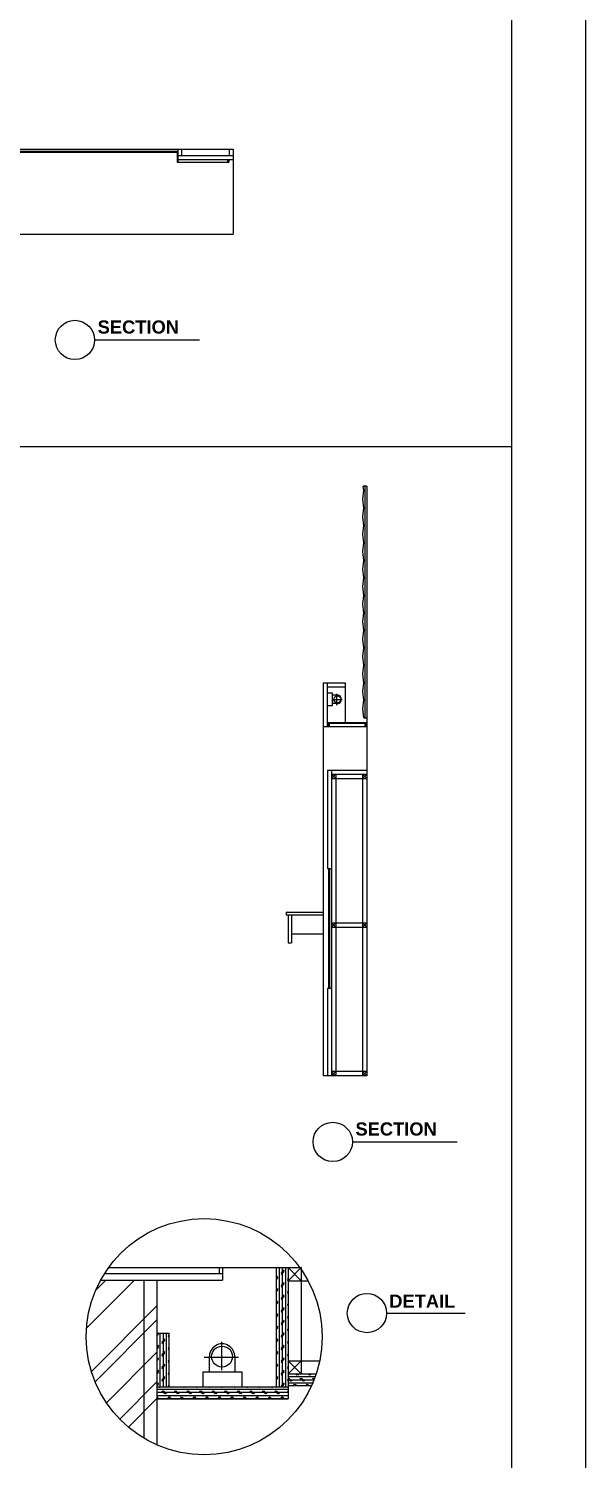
# Model space of a CAD drawing. Header units: inches. Extents: x 3 to 45, y 10.7 to 35.5.
# Drawn here: x 42.44 to 44.99, y 21.15 to 27.7 of the extents above; entities that cross this region are included whole.
import ezdxf

# ---------------------------------------------------------------- set-up
doc = ezdxf.new("R2010")
doc.units = ezdxf.units.IN
doc.header["$MEASUREMENT"] = 0
for name, color, linetype in [('02', 2, 'Continuous'), ('1', 1, 'Continuous'), ('4', 4, 'Continuous'), ('8', 8, 'Continuous'), ('kadrbm', 4, 'Continuous')]:
    doc.layers.add(name, color=color, linetype=linetype)
doc.styles.add('HT', font='swisseb.ttf')

# ---------------------------------------------------------------- blocks, each defined once
blk = doc.blocks.new('kadrbm')
at = {"layer": 'kadrbm', "color": 4}
blk.add_lwpolyline([(0, 0), (0, 24.7972), (21, 24.7972), (21, 0), (0, 0)], close=True, dxfattribs=at)
blk.add_lwpolyline([(20.6631, 0.3257), (20.6631, 24.4603), (0.3369, 24.4603), (0.3369, 0.3257), (20.6631, 0.3257)], dxfattribs=at)

msp = doc.modelspace()

# ---------------------------------------------------------------- hatches: boundary and pattern name
at = {"layer": '8'}
h = msp.add_hatch(dxfattribs=at)
h.set_pattern_fill('CORK', color=256, scale=0.115, angle=90, style=0)
h.set_pattern_definition([(90, (41.790446, 20.195577), (-0.014375, 9e-19), []), (225, (41.797634, 20.202764), (0.02875, -0.02875), [0.0203293, -0.0203293]), (225, (41.797634, 20.206358), (0.02875, -0.02875), [0.0203293, -0.0203293]), (225, (41.797634, 20.20995), (0.02875, -0.02875), [0.0203293, -0.0203293])])
h.paths.add_polyline_path([(43.0803, 21.731), (43.0263, 21.731), (43.0263, 21.485), (43.0803, 21.485)])
h.paths.add_polyline_path([(43.6263, 22.031), (43.5723, 22.031), (43.5723, 21.485), (43.6263, 21.485)])
h = msp.add_hatch(dxfattribs=at)
h.set_pattern_fill('AR-RROOF', color=256, scale=0.3, angle=45, style=0)
h.set_pattern_definition([(45, (41.79045, 20.19558), (0.25456, 0.678823), [4.5, -0.6, 1.5, -0.3]), (45, (41.9665, 20.58378), (-0.49427, 0.07), [0.9, -0.099, 1.8, -0.225]), (45, (41.7162, 20.48195), (0.960958, 1.245215), [2.4, -0.42, 1.2, -0.3])])
h.paths.add_polyline_path([(42.9663, 21.974), (42.7682, 21.974, 0.125652), (42.702, 21.7149, 0.264548), (42.9663, 21.2504)])
h.paths.add_polyline_path([(42.9663, 21.2504, 0.031226), (43.0263, 21.2196), (43.0263, 21.974), (42.9663, 21.974)])
h = msp.add_hatch(dxfattribs=at)
h.set_pattern_fill('CORK', color=256, scale=0.115, style=0)
h.set_pattern_definition([(0, (41.790446, 20.195577), (0, 0.014375), []), (135, (41.797634, 20.18839), (-0.02875, -0.02875), [0.0203293, -0.0203293]), (135, (41.801227, 20.18839), (-0.02875, -0.02875), [0.0203293, -0.0203293]), (135, (41.80482, 20.18839), (-0.02875, -0.02875), [0.0203293, -0.0203293])])
h.paths.add_polyline_path([(43.0263, 21.485), (43.0263, 21.431), (43.6263, 21.431), (43.6263, 21.485)])
h.paths.add_polyline_path([(43.7342, 21.491, 0.026853), (43.7554, 21.545), (43.6263, 21.545), (43.6263, 21.491)])

# ---------------------------------------------------------------- linework, layer by layer
at = {"layer": '02'}
for p, q in [((43.1211, 27.1511), (43.1211, 27.0941)), ((43.1211, 27.1211), (43.3747, 27.1211)), ((43.1391, 27.1511), (43.1391, 27.1211)), ((43.3567, 27.1511), (43.3567, 27.1211)), ((43.1211, 27.0941), (43.1181, 27.0911)), ((43.1211, 27.1031), (43.3747, 27.1031)), ((42.7406, 26.2771), (43.2206, 26.2771)), ((43.9733, 25.5883), (43.9708, 25.6083)), ((43.9783, 25.6083), (43.9783, 24.5483)), ((43.9683, 25.5483), (43.9733, 25.5883)), ((43.9733, 25.5083), (43.9683, 25.5483)), ((43.9733, 25.5883), (43.9783, 25.5883)), ((43.9683, 25.4683), (43.9733, 25.5083)), ((43.9733, 25.5083), (43.9783, 25.5083)), ((43.9733, 25.4283), (43.9683, 25.4683)), ((43.9683, 25.3883), (43.9733, 25.4283)), ((43.9733, 25.4283), (43.9783, 25.4283)), ((43.9733, 25.3483), (43.9683, 25.3883)), ((43.9683, 25.3083), (43.9733, 25.3483)), ((43.9733, 25.3483), (43.9783, 25.3483)), ((43.9733, 25.2683), (43.9683, 25.3083)), ((43.9683, 25.2283), (43.9733, 25.2683)), ((43.9733, 25.1883), (43.9683, 25.2283)), ((43.9733, 25.2683), (43.9783, 25.2683)), ((43.9683, 25.1483), (43.9733, 25.1883)), ((43.9733, 25.1083), (43.9683, 25.1483)), ((43.9733, 25.1883), (43.9783, 25.1883)), ((43.9683, 25.0683), (43.9733, 25.1083)), ((43.9733, 25.1083), (43.9783, 25.1083)), ((43.9733, 25.0283), (43.9683, 25.0683)), ((43.9683, 24.9883), (43.9733, 25.0283)), ((43.9733, 25.0283), (43.9783, 25.0283)), ((43.9733, 24.9483), (43.9683, 24.9883)), ((43.9683, 24.9083), (43.9733, 24.9483)), ((43.9733, 24.8683), (43.9683, 24.9083)), ((43.9733, 24.9483), (43.9783, 24.9483)), ((43.9683, 24.8283), (43.9733, 24.8683)), ((43.9733, 24.7883), (43.9683, 24.8283)), ((43.9733, 24.8683), (43.9783, 24.8683)), ((43.9683, 24.7483), (43.9733, 24.7883)), ((43.9733, 24.7883), (43.9783, 24.7883)), ((43.7873, 24.7083), (43.7873, 22.9083)), ((43.8053, 24.7083), (43.8053, 24.5083)), ((43.8053, 24.6903), (43.8873, 24.6903)), ((43.8873, 24.7083), (43.8873, 24.5263)), ((43.9733, 24.7083), (43.9683, 24.7483)), ((43.9683, 24.6683), (43.9733, 24.7083)), ((43.9733, 24.7083), (43.9783, 24.7083)), ((43.8516, 24.6515), (43.8278, 24.6515)), ((43.831, 24.6317), (43.874, 24.6317)), ((43.8505, 24.6049), (43.8505, 24.657)), ((43.9733, 24.6283), (43.9683, 24.6683)), ((43.9683, 24.5883), (43.9733, 24.6283)), ((43.9733, 24.6283), (43.9783, 24.6283)), ((43.8516, 24.6126), (43.8278, 24.6126)), ((43.9733, 24.5483), (43.9683, 24.5883)), ((43.8053, 24.5263), (43.9873, 24.5263)), ((43.8053, 24.5233), (43.9873, 24.5233)), ((43.8153, 24.5233), (43.8053, 24.5083)), ((43.8053, 24.5233), (43.8153, 24.5083)), ((43.8153, 24.5233), (43.8153, 24.5083)), ((43.9733, 24.5483), (43.9873, 24.5483)), ((43.9873, 24.5233), (43.9773, 24.5083)), ((43.9773, 24.5233), (43.9873, 24.5083)), ((43.9773, 24.5233), (43.9773, 24.5083)), ((43.8253, 24.3083), (43.8253, 22.9083)), ((43.8253, 24.2903), (43.9873, 24.2903)), ((43.8253, 24.2903), (43.8453, 24.2703)), ((43.8453, 24.2903), (43.8253, 24.2703)), ((43.8253, 24.2703), (43.9873, 24.2703)), ((43.8453, 24.2903), (43.8453, 22.9083)), ((43.9673, 24.2903), (43.9673, 22.9083)), ((43.9873, 24.2903), (43.9673, 24.2703)), ((43.9673, 24.2903), (43.9873, 24.2703)), ((43.8163, 23.8583), (43.8163, 23.3083)), ((43.8253, 23.6093), (43.9873, 23.6093)), ((43.8253, 23.6093), (43.8453, 23.5893)), ((43.8453, 23.6093), (43.8253, 23.5893)), ((43.8253, 23.5893), (43.9873, 23.5893)), ((43.9673, 23.6093), (43.9873, 23.5893)), ((43.9873, 23.6093), (43.9673, 23.5893)), ((43.6423, 23.5583), (43.7873, 23.5583)), ((43.9873, 22.9283), (43.8253, 22.9283)), ((43.8253, 22.9283), (43.8453, 22.9083)), ((43.8453, 22.9283), (43.8253, 22.9083)), ((43.9673, 22.9283), (43.9873, 22.9083)), ((43.9873, 22.9283), (43.9673, 22.9083)), ((43.9211, 22.6064), (44.4011, 22.6064)), ((43.3113, 22.031), (43.3113, 22.004)), ((43.5723, 22.031), (43.5723, 21.485)), ((43.6863, 22.031), (43.6263, 21.971)), ((43.6263, 22.031), (43.6863, 21.971)), ((43.6863, 22.031), (43.6863, 21.545)), ((42.7858, 22.004), (43.3263, 22.004)), ((42.9663, 21.974), (42.9663, 21.2504)), ((43.6263, 21.971), (43.7183, 21.971)), ((44.0778, 21.8233), (44.4378, 21.8233)), ((43.0263, 21.731), (43.0803, 21.731)), ((43.0803, 21.731), (43.0803, 21.485)), ((43.323, 21.5621), (43.323, 21.6911)), ((43.2428, 21.6206), (43.399, 21.6206)), ((43.2658, 21.6239), (43.2658, 21.5524)), ((43.3825, 21.6239), (43.3825, 21.5524)), ((43.6263, 21.605), (43.7715, 21.605)), ((43.6863, 21.605), (43.6263, 21.545)), ((43.6263, 21.605), (43.6863, 21.545)), ((43.0263, 21.485), (43.6263, 21.485)), ((43.6263, 21.545), (43.7554, 21.545))]:
    msp.add_line(p, q, dxfattribs=at)
for points in [[(43.8053, 24.6628), (43.8278, 24.6628), (43.8278, 24.6028), (43.8053, 24.6028)], [(43.4163, 21.485), (43.4163, 21.5524), (43.2363, 21.5524), (43.2363, 21.485)]]:
    msp.add_lwpolyline(points, dxfattribs=at)
for centre, radius in [((42.6506, 26.2771), 0.09), ((43.8516, 24.632), 0.0159), ((43.8311, 22.6064), 0.09), ((43.2424, 21.7149), 0.5404), ((43.9878, 21.8233), 0.09), ((43.3241, 21.6239), 0.0477)]:
    msp.add_circle(centre, radius, dxfattribs=at)
for centre, radius, start, end in [((43.8516, 24.632), 0.0194, 266.80472, 93.19528), ((43.3241, 21.6239), 0.0583, 356.80472, 183.19528)]:
    msp.add_arc(centre, radius, start, end, dxfattribs=at)
at = {"layer": '1'}
for p, q in [((38.9747, 27.1511), (43.3747, 27.1511)), ((43.9873, 25.6083), (43.9873, 22.9083)), ((43.9873, 22.9083), (43.7873, 22.9083)), ((42.8041, 22.031), (43.6863, 22.031))]:
    msp.add_line(p, q, dxfattribs=at)
at = {"layer": '4'}
for p, q in [((42.2521, 27.1421), (43.1211, 27.1421)), ((42.2551, 27.1371), (43.1181, 27.1371)), ((43.1181, 27.1421), (43.1181, 27.0911)), ((43.3747, 27.1511), (43.3747, 26.7611)), ((43.1181, 27.0911), (43.3547, 27.0911)), ((43.3497, 27.1031), (43.3497, 27.0911)), ((43.3547, 27.1031), (43.3547, 27.0911)), ((41.9747, 26.7611), (43.3747, 26.7611)), ((24.3249, 25.7895), (44.6511, 25.7895)), ((43.9873, 25.6083), (43.9708, 25.6083)), ((43.7873, 24.7083), (43.8873, 24.7083)), ((43.7873, 24.5083), (43.9873, 24.5083)), ((43.8073, 24.3083), (43.8073, 23.8583)), ((43.8073, 24.3083), (43.9873, 24.3083)), ((43.8073, 23.8583), (43.8253, 23.8583)), ((43.8113, 23.8583), (43.8113, 23.3083)), ((43.6173, 23.6583), (43.7873, 23.6583)), ((43.6173, 23.6583), (43.6173, 23.6463)), ((43.6173, 23.6463), (43.7873, 23.6463)), ((43.6273, 23.6463), (43.6273, 23.5183)), ((43.6423, 23.6463), (43.6423, 23.5183)), ((43.6273, 23.5183), (43.6423, 23.5183)), ((43.8073, 23.3083), (43.8073, 22.9083)), ((43.8253, 23.3083), (43.8073, 23.3083)), ((43.3263, 22.031), (43.3263, 21.974)), ((43.6263, 22.031), (43.6263, 21.431)), ((42.7682, 21.974), (43.3263, 21.974)), ((43.0263, 21.974), (43.0263, 21.2196)), ((43.6263, 21.491), (43.7342, 21.491)), ((43.0263, 21.431), (43.6263, 21.431))]:
    msp.add_line(p, q, dxfattribs=at)

# ---------------------------------------------------------------- block references
at = {"layer": 'kadrbm'}
msp.add_blockref('kadrbm', (23.988, 10.7349), dxfattribs=at)

# ---------------------------------------------------------------- texts
at = {"layer": '02', "style": 'HT'}
for s, p in [('SECTION', (42.7545, 26.3065)), ('SECTION', (43.935, 22.6358)), ('DETAIL', (44.0898, 21.8476))]:
    msp.add_text(s, height=0.06, dxfattribs=at).set_placement(p)

doc.saveas('drawing.dxf')
